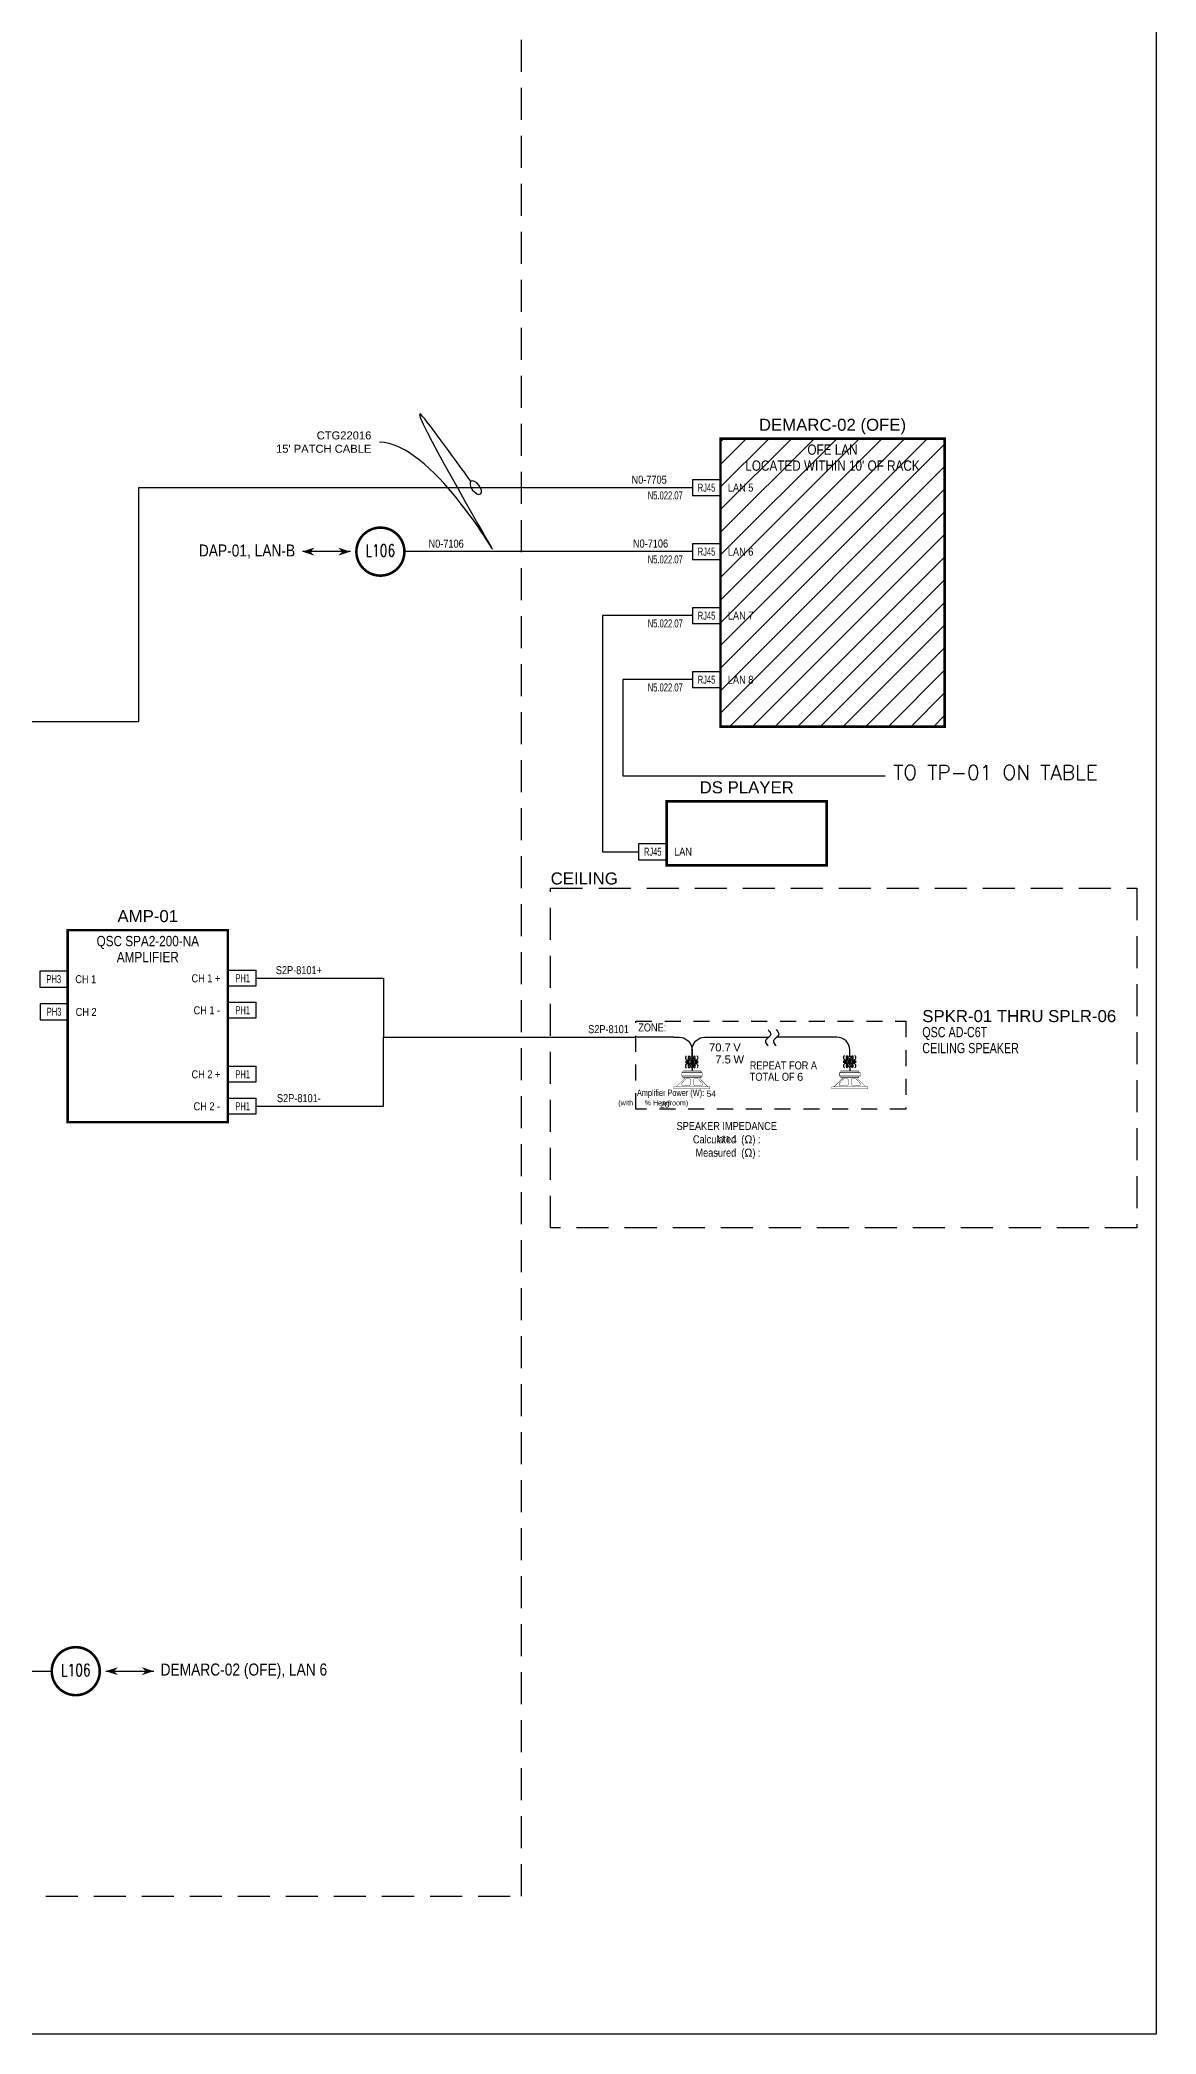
# Model space of a CAD drawing. Extents: x 0 to 120, y 0 to 39.
# Drawn here: x 27.98 to 36.7, y 0 to 15.58 of the extents above; entities that cross this region are included whole.
import ezdxf
from ezdxf import colors
from ezdxf.entities.mleader import LeaderData, LeaderLine
from ezdxf.enums import TextEntityAlignment as Align
from ezdxf.math import Vec2, Vec3

# ---------------------------------------------------------------- set-up
doc = ezdxf.new("R2010")
doc.units = 0
doc.header["$MEASUREMENT"] = 0
doc.linetypes.add('HIDDEN', pattern=[0.375, 0.25, -0.125])
doc.linetypes.add('HIDDEN2', pattern=[0.1875, 0.125, -0.0625])
doc.layers.get('0').update_dxf_attribs({"linetype": 'CONTINUOUS'})
doc.layers.get('DEFPOINTS').update_dxf_attribs({"linetype": 'CONTINUOUS'})
for name, color, linetype in [('AV-Func-AudL', 170, 'CONTINUOUS'), ('AV-Func-AudS', 190, 'CONTINUOUS'), ('AV-Func-Data', 212, 'CONTINUOUS'), ('AV-Func-DLAN', 214, 'CONTINUOUS'), ('AV-Func-DLAN @ 1', 214, 'CONTINUOUS'), ('CABLE-NUM', 7, 'CONTINUOUS'), ('Cable_Riser', 7, 'HIDDEN'), ('Con-Detail', 9, 'CONTINUOUS'), ('DEVICE-NUM', 7, 'CONTINUOUS'), ('TEXT-MEDIUM', 1, 'CONTINUOUS'), ('TEXT-SMALL', 7, 'CONTINUOUS')]:
    doc.layers.add(name, color=color, linetype=linetype)
doc.styles.add('Cable Number', font='ARIALN.TTF')
doc.styles.add('ConDetail', font='swisscl.ttf', dxfattribs={"width": 0.75, "height": 0.0625})
doc.styles.add('Connection Detail', font='swisscl.ttf')
doc.styles.add('DimText', font='romans.shx')
doc.styles.add('NARROW', font='ARIALN.TTF')
doc.styles.add('SIMPLEX', font='SIMPLEX')
doc.styles.get("Standard").update_dxf_attribs({"font": 'arial.ttf'})

# ---------------------------------------------------------------- blocks, each defined once
blk = doc.blocks.new('*U115')
at = {"linetype": 'HIDDEN2'}
blk.add_lwpolyline([(0, 0.125), (2.108, 0.125), (2.108, -0.563), (0, -0.563)], close=True, dxfattribs=at)
for points in [[(0.436, -0.146), (0.436, -0.146)], [(1.669, -0.144), (1.669, -0.144)], [(0.386, -0.187), (0.419, -0.187)], [(0.419, -0.199), (0.386, -0.199)], [(0.425, -0.187), (0.451, -0.187)], [(0.451, -0.199), (0.425, -0.199)], [(0.436, -0.24), (0.436, -0.24)], [(0.457, -0.187), (0.486, -0.187)], [(0.486, -0.199), (0.457, -0.199)], [(1.619, -0.185), (1.651, -0.185)], [(1.651, -0.197), (1.619, -0.197)], [(1.657, -0.185), (1.684, -0.185)], [(1.684, -0.197), (1.657, -0.197)], [(1.669, -0.238), (1.669, -0.238)], [(1.689, -0.185), (1.719, -0.185)], [(1.719, -0.197), (1.689, -0.197)]]:
    blk.add_lwpolyline(points)
at = {"linetype": 'Continuous', "const_width": 0.00281}
for points in [[(0.359, -0.277), (0.359, -0.303), (0.517, -0.303), (0.517, -0.277)], [(1.591, -0.277), (1.591, -0.303), (1.75, -0.303), (1.75, -0.277)], [(0.297, -0.387), (0.297, -0.404), (0.578, -0.404), (0.578, -0.387)], [(1.53, -0.387), (1.53, -0.404), (1.811, -0.404), (1.811, -0.387)]]:
    blk.add_lwpolyline(points, close=True, dxfattribs=at)
for points in [[(0.508, -0.277), (0.508, -0.264), (0.367, -0.264)], [(0.367, -0.264), (0.367, -0.277)], [(0.367, -0.303), (0.367, -0.316), (0.508, -0.316), (0.508, -0.303)], [(1.741, -0.277), (1.741, -0.264), (1.6, -0.264)], [(1.6, -0.264), (1.6, -0.277)], [(1.6, -0.303), (1.6, -0.316), (1.741, -0.316), (1.741, -0.303)], [(0.385, -0.316), (0.315, -0.387)], [(0.492, -0.316), (0.562, -0.387)], [(1.618, -0.316), (1.547, -0.387)], [(1.724, -0.316), (1.795, -0.387)]]:
    blk.add_lwpolyline(points, dxfattribs=at)
for points in [[(0.385, -0.329), (0.358, -0.359, 0.649129), (0.367, -0.378), (0.414, -0.378, 0.393479), (0.426, -0.368), (0.428, -0.337, 0.435257), (0.417, -0.325), (0.394, -0.325, 0.212762)], [(0.49, -0.329), (0.517, -0.359, -0.649129), (0.509, -0.378), (0.461, -0.378, -0.393479), (0.45, -0.368), (0.448, -0.337, -0.435257), (0.459, -0.325), (0.482, -0.325, -0.212762)], [(1.618, -0.329), (1.591, -0.359, 0.649129), (1.599, -0.378), (1.647, -0.378, 0.393479), (1.658, -0.368), (1.661, -0.337, 0.435257), (1.649, -0.325), (1.627, -0.325, 0.212762)], [(1.723, -0.329), (1.75, -0.359, -0.649129), (1.742, -0.378), (1.694, -0.378, -0.393479), (1.683, -0.368), (1.68, -0.337, -0.435257), (1.692, -0.325), (1.714, -0.325, -0.212762)]]:
    blk.add_lwpolyline(points, format="xyb", close=True, dxfattribs=at)
for centre, start, end in [((0.405, -0.161), 124.9845, 55.0005), ((0.426, -0.161), 124.9845, 55.0005), ((0.446, -0.161), 124.9845, 55.0005), ((0.467, -0.161), 124.9845, 55.0005), ((1.638, -0.159), 124.9845, 55.0005), ((1.659, -0.159), 124.9845, 55.0005), ((1.679, -0.159), 124.9845, 55.0005), ((1.7, -0.159), 124.9845, 55.0005), ((0.405, -0.225), 304.9995, 235.0155), ((0.426, -0.225), 304.9995, 235.0155), ((0.446, -0.225), 304.9995, 235.0155), ((0.467, -0.225), 304.9995, 235.0155), ((1.638, -0.223), 304.9995, 235.0155), ((1.659, -0.223), 304.9995, 235.0155), ((1.679, -0.223), 304.9995, 235.0155), ((1.7, -0.223), 304.9995, 235.0155)]:
    blk.add_arc(centre, 0.0179, start, end)
at = {"layer": 'AV-Func-AudS'}
for points in [[(0.297, 0), (0, 0)], [(1.032, 0.059), (1.039, 0.051), (1.045, 0.044), (1.049, 0.037), (1.052, 0.031), (1.053, 0.026), (1.053, 0.021), (1.051, 0.016), (1.048, 0.012), (1.044, 0.008), (1.04, 0.004), (1.036, 0), (1.032, -0.004), (1.028, -0.008), (1.024, -0.012), (1.02, -0.016), (1.016, -0.02), (1.013, -0.024), (1.012, -0.028), (1.011, -0.033), (1.013, -0.039), (1.015, -0.045), (1.019, -0.052), (1.025, -0.059), (1.032, -0.066)], [(1.095, 0.059), (1.102, 0.051), (1.107, 0.044), (1.111, 0.037), (1.114, 0.031), (1.115, 0.026), (1.115, 0.021), (1.113, 0.016), (1.11, 0.012), (1.106, 0.008), (1.102, 0.004), (1.098, 0), (1.095, -0.004), (1.091, -0.008), (1.087, -0.012), (1.083, -0.016), (1.079, -0.02), (1.076, -0.024), (1.074, -0.028), (1.074, -0.033), (1.075, -0.039), (1.078, -0.045), (1.082, -0.052), (1.087, -0.059), (1.095, -0.066)], [(0.438, -0.24), (0.438, -0.264)], [(1.67, -0.24), (1.67, -0.264)]]:
    blk.add_lwpolyline(points, dxfattribs=at)
for points in [[(0.297, 0), (0.338, 0, -0.414501), (0.438, -0.1), (0.438, -0.146)], [(1.67, -0.146), (1.67, -0.1, 0.414761), (1.57, 0), (1.098, 0)], [(0.438, -0.146), (0.438, -0.1, -0.41364), (0.538, 0), (1.036, 0)]]:
    blk.add_lwpolyline(points, format="xyb", dxfattribs=at)
for s, p in [('V', (0.76, -0.111)), ('W', (0.762, -0.205))]:
    blk.add_text(s, height=0.0625).set_placement(p)
at = {"insert": (0.018, 0.076), "char_height": 0.0625, "width": 0.32237, "attachment_point": 4, "style": 'NARROW'}
blk.add_mtext('ZONE:', dxfattribs=at)
at = {"insert": (0.889, -0.265), "char_height": 0.0625, "width": 1.4263, "attachment_point": 4, "line_spacing_factor": 0.85}
blk.add_mtext('{\\fArial Narrow|b0|i0|c0|p34;REPEAT FOR A  \\PTOTAL OF}', dxfattribs=at)
at = {"char_height": 0.0625}
for s, insert, width, attachment_point in [('{\\fArial Narrow|b0|i0|c0|p34;            \\H0.8x;  Amplifier Power (W):\\P\\H0.8x;(with      % Headroom)}', (0.135, -0.477), 0.81128, 5), ('{\\fArial Narrow|b0|i0|c0|p34;\\PSPEAKER IMPEDANCE\\PCalculated  (\\fSymbol|b0|i0|c2|p18;W\\fArial Narrow|b0|i0|c0|p34;) :\\P Measured  (\\fSymbol|b0|i0|c2|p18;W\\fArial Narrow|b0|i0|c0|p34;) :}', (0.709, -0.952), 1.32429, 8)]:
    blk.add_mtext(s, dxfattribs=dict(at, insert=insert, width=width, attachment_point=attachment_point))
at = {"style": 'NARROW'}
blk.add_attdef('ZONE', text='', height=0.0625, dxfattribs=at).set_placement((0.251, 0.075), align=Align.MIDDLE_LEFT)
for tag, height, p in [('WATT', 0.0625, (0.741, -0.205)), ('VOLT', 0.0625, (0.741, -0.111)), ('PAD', 0.0469, (0.261, -0.551))]:
    blk.add_attdef(tag, text='', height=height).set_placement(p, align=Align.RIGHT)
for tag, height, p in [('QTY', 0.0625, (1.258, -0.309)), ('MIMPED', 0.0469, (0.627, -0.901))]:
    blk.add_attdef(tag, text='', height=height).set_placement(p, align=Align.MIDDLE_LEFT)
for tag, p in [('AMP_POWER_MULTIPLE', (0.552, -0.465)), ('IMPED_CALC_HIGH_MULTIPLE', (0.627, -0.816))]:
    blk.add_attdef(tag, p, '', height=0.0469)
at = {"layer": 'TEXT-MEDIUM'}
blk.add_attdef('DEVICE', text='', height=0.0938, dxfattribs=at).set_placement((2.236, 0.165), align=Align.MIDDLE_LEFT)
at = {"layer": 'TEXT-SMALL', "width": 0.75}
for tag, p in [('MODEL', (2.236, 0.04)), ('DESC', (2.236, -0.085))]:
    blk.add_attdef(tag, text='', height=0.08, dxfattribs=at).set_placement(p, align=Align.MIDDLE_LEFT)
blk = doc.blocks.new('*U116')
at = {"const_width": 0.02}
blk.add_lwpolyline([(0, 0.382), (1.25, 0.382), (1.25, -1.118), (0, -1.118)], close=True, dxfattribs=at)
for p in [(1.25, 0.007), (1.25, -0.243), (1.25, -0.493), (1.25, -0.743), (1.25, -0.993)]:
    blk.add_point(p)
at = {"layer": 'DEFPOINTS'}
for p in [(0, 0), (0, -0.25), (0, -0.5), (0, -0.75), (0, -1)]:
    blk.add_point(p, dxfattribs=at)
blk.add_attdef('DEVICE', text='', height=0.0938).set_placement((0.625, 0.444), align=Align.CENTER)
at = {"style": 'NARROW'}
for tag, p in [('MODEL', (0.625, 0.257)), ('DESC', (0.625, 0.132))]:
    blk.add_attdef(tag, text='', height=0.08, dxfattribs=at).set_placement(p, align=Align.CENTER)
for tag, p in [('INPUT1', (0.062, 0.007)), ('INPUT2', (0.062, -0.243)), ('INPUT3', (0.062, -0.493)), ('INPUT4', (0.062, -0.743)), ('INPUT5', (0.062, -0.993))]:
    blk.add_attdef(tag, text='', height=0.0625, dxfattribs=at).set_placement(p, align=Align.MIDDLE_LEFT)
for tag, p in [('OUTPUT1', (1.187, 0.007)), ('OUTPUT2', (1.187, -0.243)), ('OUTPUT3', (1.187, -0.493)), ('OUTPUT4', (1.187, -0.743)), ('OUTPUT5', (1.187, -0.993))]:
    blk.add_attdef(tag, text='', height=0.0625, dxfattribs=at).set_placement(p, align=Align.MIDDLE_RIGHT)
blk = doc.blocks.new('Connector V5')
for p, q in [((0, 0.062), (-0.219, 0.062)), ((-0.219, 0.031), (-0.219, -0.031)), ((-0.031, 0.062), (-0.188, 0.062)), ((0, -0.031), (0, 0.031)), ((-0.219, -0.062), (0, -0.062)), ((-0.188, -0.062), (-0.031, -0.062))]:
    blk.add_line(p, q)
for points in [[(-0.219, 0.062), (-0.219, -0.062)], [(0, 0.062), (0, -0.062)]]:
    blk.add_lwpolyline(points)
at = {"style": 'Connection Detail', "width": 0.75}
blk.add_attdef('CONNECTOR', text='', height=0.0625, dxfattribs=at).set_placement((-0.109, 0), align=Align.MIDDLE_CENTER)
at = {"layer": 'Con-Detail', "style": 'ConDetail', "width": 0.716609}
blk.add_attdef('CON-DETAIL', text='', height=0.0625, dxfattribs=at).set_placement((-0.569, -0.092), (-0.294, -0.092), align=Align.FIT)
at = {"layer": 'DEVICE-NUM', "style": 'NARROW'}
blk.add_attdef('DEVICE', text='', height=0.0625, dxfattribs=at).set_placement((0.062, 0.031), align=Align.TOP_LEFT)
blk = doc.blocks.new('*U37')
for p, q in [((0, 0.062), (0.219, 0.062)), ((0, -0.031), (0, 0.031)), ((0.031, 0.062), (0.188, 0.062)), ((0.219, 0.031), (0.219, -0.031)), ((0.219, -0.062), (0, -0.062)), ((0.188, -0.062), (0.031, -0.062))]:
    blk.add_line(p, q)
for points in [[(0, 0.062), (0, -0.062)], [(0.219, 0.062), (0.219, -0.062)]]:
    blk.add_lwpolyline(points)
at = {"style": 'Connection Detail', "width": 0.75}
blk.add_attdef('CONNECTOR', text='', height=0.0625, dxfattribs=at).set_placement((0.106, 0), align=Align.MIDDLE_CENTER)
at = {"layer": 'Con-Detail', "style": 'ConDetail', "width": 0.716609}
blk.add_attdef('CON-DETAIL', text='', height=0.0625, dxfattribs=at).set_placement((0.294, -0.092), (0.569, -0.092), align=Align.FIT)
at = {"layer": 'DEVICE-NUM', "style": 'NARROW'}
blk.add_attdef('DEVICE', text='', height=0.0625, dxfattribs=at).set_placement((-0.062, 0.031), align=Align.TOP_RIGHT)
blk = doc.blocks.new('*U117')
at = {"const_width": 0.02}
blk.add_lwpolyline([(0, 0.382), (1.75, 0.382), (1.75, -1.868), (0, -1.868)], close=True, dxfattribs=at)
for p in [(1.75, 0), (1.75, -0.25), (1.75, -0.5), (1.75, -0.75), (1.75, -1), (1.75, -1.25), (1.75, -1.5), (1.75, -1.75)]:
    blk.add_point(p)
at = {"layer": 'DEFPOINTS'}
for p in [(0, 0), (0, -0.25), (0, -0.5), (0, -0.75), (0, -1), (0, -1.25), (0, -1.5), (0, -1.75)]:
    blk.add_point(p, dxfattribs=at)
blk.add_attdef('DEVICE', text='', height=0.0938).set_placement((0.875, 0.444), align=Align.CENTER)
at = {"style": 'NARROW'}
for tag, p in [('MODEL', (0.875, 0.257)), ('DESC', (0.875, 0.132))]:
    blk.add_attdef(tag, text='', height=0.08, dxfattribs=at).set_placement(p, align=Align.CENTER)
for tag, p in [('INPUT1', (0.062, 0.007)), ('INPUT2', (0.062, -0.243)), ('INPUT3', (0.062, -0.493)), ('INPUT4', (0.062, -0.743)), ('INPUT5', (0.062, -0.993)), ('INPUT6', (0.062, -1.243)), ('INPUT7', (0.062, -1.493)), ('INPUT8', (0.062, -1.743))]:
    blk.add_attdef(tag, text='', height=0.0625, dxfattribs=at).set_placement(p, align=Align.MIDDLE_LEFT)
for tag, p in [('OUTPUT1', (1.687, 0.007)), ('OUTPUT2', (1.687, -0.243)), ('OUTPUT3', (1.687, -0.493)), ('OUTPUT4', (1.687, -0.743)), ('OUTPUT5', (1.687, -0.993)), ('OUTPUT6', (1.687, -1.243)), ('OUTPUT7', (1.687, -1.493)), ('OUTPUT8', (1.687, -1.743))]:
    blk.add_attdef(tag, text='', height=0.0625, dxfattribs=at).set_placement(p, align=Align.MIDDLE_RIGHT)
blk = doc.blocks.new('*U113')
at = {"layer": 'CABLE-NUM', "style": 'Cable Number'}
blk.add_attdef('CABLE-NUM', text='', height=0.0625, dxfattribs=at).set_placement((-0.328, 0.063), align=Align.MIDDLE_CENTER)
blk = doc.blocks.new('*U112')
at = {"layer": 'CABLE-NUM', "style": 'Cable Number'}
blk.add_attdef('CABLE-NUM', text='', height=0.0625, dxfattribs=at).set_placement((0.336, 0.063), align=Align.MIDDLE_CENTER)
blk = doc.blocks.new('*U149')
at = {"layer": 'CABLE-NUM', "style": 'Cable Number'}
blk.add_attdef('CABLE-NUM', text='', height=0.0625, dxfattribs=at).set_placement((-0.219, 0.063), align=Align.MIDDLE_CENTER)
blk = doc.blocks.new('ARROW-L')
for points in [[(-0.094, 0.031), (-0.065, 0), (0, 0)], [(-0.094, -0.031), (-0.065, 0), (0, 0)]]:
    blk.add_solid(points)
blk = doc.blocks.new('*U104')
at = {"const_width": 0.02}
blk.add_lwpolyline([(0, 0, 1), (0.375, 0, 1)], format="xyb", close=True, dxfattribs=at)
at = {"layer": 'TEXT-MEDIUM'}
blk.add_lwpolyline([(0.422, 0), (0.797, 0)], dxfattribs=at)
at = {"layer": 'TEXT-MEDIUM', "rotation": 180.0132590506955}
blk.add_blockref('ARROW-L', (0.422, 0), dxfattribs=at)
at = {"layer": 'TEXT-MEDIUM', "xscale": -1, "rotation": 179.9867409493044}
blk.add_blockref('ARROW-L', (0.797, 0), dxfattribs=at)
at = {"layer": 'TEXT-MEDIUM', "style": 'SIMPLEX', "width": 0.75}
blk.add_attdef('JUMPER', text='', height=0.0938, dxfattribs=at).set_placement((0.188, -0.066), align=Align.BOTTOM_CENTER)
at = {"layer": 'TEXT-MEDIUM', "style": 'NARROW'}
blk.add_attdef('DESC', text='', height=0.0938, dxfattribs=at).set_placement((0.858, 0), align=Align.MIDDLE_LEFT)
blk = doc.blocks.new('Cable Number V1')
at = {"layer": 'CABLE-NUM', "style": 'Cable Number'}
blk.add_attdef('CABLE-NUM', text='', height=0.0625, dxfattribs=at).set_placement((-0.328, 0.063), align=Align.MIDDLE_CENTER)
blk = doc.blocks.new('*U44')
at = {"layer": 'CABLE-NUM', "style": 'Cable Number'}
blk.add_attdef('CABLE-NUM', text='', height=0.0625, dxfattribs=at).set_placement((0.336, 0.063), align=Align.MIDDLE_CENTER)
blk = doc.blocks.new('*U105')
at = {"const_width": 0.02}
blk.add_lwpolyline([(0, 0, -1), (-0.375, 0, -1)], format="xyb", close=True, dxfattribs=at)
at = {"layer": 'TEXT-MEDIUM'}
blk.add_lwpolyline([(-0.422, 0), (-0.797, 0)], dxfattribs=at)
at = {"layer": 'TEXT-MEDIUM', "rotation": 180.0132590506956}
blk.add_blockref('ARROW-L', (-0.797, 0), dxfattribs=at)
at = {"layer": 'TEXT-MEDIUM', "xscale": -1, "rotation": 179.9867409493045}
blk.add_blockref('ARROW-L', (-0.422, 0), dxfattribs=at)
at = {"layer": 'TEXT-MEDIUM', "style": 'NARROW'}
blk.add_attdef('DESC', text='', height=0.0938, dxfattribs=at).set_placement((-0.858, 0), align=Align.MIDDLE_RIGHT)
at = {"layer": 'TEXT-MEDIUM', "style": 'SIMPLEX', "width": 0.75}
blk.add_attdef('JUMPER', text='', height=0.0938, dxfattribs=at).set_placement((-0.188, -0.066), align=Align.BOTTOM_CENTER)
blk = doc.blocks.new('ellipse')
at = {"color": 0, "extrusion": (0, 0, -1)}
blk.add_ellipse((0, 0), major_axis=(1, 0), ratio=0.5, dxfattribs=at)
blk = doc.blocks.new('*U118')
at = {"const_width": 0.02}
blk.add_lwpolyline([(0, 0.382), (1.25, 0.382), (1.25, -0.118), (0, -0.118)], close=True, dxfattribs=at)
blk.add_point((1.25, 0))
at = {"layer": 'DEFPOINTS'}
blk.add_point((0, 0), dxfattribs=at)
blk.add_attdef('DEVICE', text='', height=0.0938).set_placement((0.625, 0.444), align=Align.CENTER)
at = {"style": 'NARROW'}
for tag, p in [('MODEL', (0.625, 0.257)), ('DESC', (0.625, 0.132))]:
    blk.add_attdef(tag, text='', height=0.08, dxfattribs=at).set_placement(p, align=Align.CENTER)
blk.add_attdef('INPUT1', text='', height=0.0625, dxfattribs=at).set_placement((0.062, 0.007), align=Align.MIDDLE_LEFT)
blk.add_attdef('OUTPUT1', text='', height=0.0625, dxfattribs=at).set_placement((1.187, 0.007), align=Align.MIDDLE_RIGHT)
blk = doc.blocks.new('*U60')
for p, q in [((0, 0.062), (-0.219, 0.062)), ((-0.031, 0.062), (-0.188, 0.062)), ((-0.219, -0.063), (0, -0.063)), ((-0.188, -0.063), (-0.031, -0.063))]:
    blk.add_line(p, q)
for points in [[(-0.219, 0.062), (-0.219, -0.063)], [(0, 0.062), (0, -0.063)]]:
    blk.add_lwpolyline(points)
at = {"style": 'DimText'}
blk.add_text('KMM V1.0 (C)', height=9.999999999999999e-52, dxfattribs=at).set_placement((-0.219, 0.062))
at = {"style": 'Connection Detail', "width": 0.75}
blk.add_attdef('CONNECTOR', text='', height=0.0625, dxfattribs=at).set_placement((-0.109, 0), align=Align.MIDDLE_CENTER)
at = {"style": 'Connection Detail'}
blk.add_attdef('CON-DETAIL', text='', height=0.0625, dxfattribs=at).set_placement((-0.281, -0.116), align=Align.TOP_RIGHT)
at = {"layer": 'CABLE-NUM', "style": 'NARROW'}
blk.add_attdef('DEVICE', text='', height=0.0625, dxfattribs=at).set_placement((0.062, 0.031), align=Align.TOP_LEFT)

msp = doc.modelspace()

# ---------------------------------------------------------------- hatches: boundary and pattern name
h = msp.add_hatch()
h.set_pattern_fill('ANSI31', color=256)
h.paths.add_polyline_path([(35.048, 12.462), (33.298, 12.462), (33.298, 10.212), (35.048, 10.212)])
h.paths.add_polyline_path([(33.472, 12.19), (34.875, 12.19), (34.875, 12.314), (33.472, 12.314)], flags=24)
h.paths.add_polyline_path([(33.957, 12.315), (34.39, 12.315), (34.39, 12.439), (33.957, 12.439)], flags=24)
h.paths.add_polyline_path([(33.34, 12.015), (33.57, 12.015), (33.57, 12.145), (33.34, 12.145)], flags=24)
h.paths.add_polyline_path([(33.34, 11.514), (33.57, 11.514), (33.57, 11.645), (33.34, 11.645)], flags=24)
h.paths.add_polyline_path([(33.34, 11.015), (33.57, 11.015), (33.57, 11.145), (33.34, 11.145)], flags=24)
h.paths.add_polyline_path([(33.34, 10.514), (33.57, 10.514), (33.57, 10.645), (33.34, 10.645)], flags=24)

# ---------------------------------------------------------------- linework, layer by layer
at = {"layer": 'AV-Func-AudS'}
for points in [[(29.67, 8.248), (30.667, 8.248), (30.667, 7.787), (32.638, 7.787)], [(29.67, 7.248), (30.667, 7.248), (30.667, 7.787)]]:
    msp.add_lwpolyline(points, dxfattribs=at)
at = {"layer": 'AV-Func-Data'}
msp.add_lwpolyline([(26.565, 10.252), (28.757, 10.252), (28.757, 12.08), (33.08, 12.08)], dxfattribs=at)
at = {"layer": 'AV-Func-DLAN'}
for p, q in [((33.08, 11.08), (32.377, 11.08)), ((32.377, 11.08), (32.377, 9.236)), ((33.08, 10.58), (32.535, 10.58)), ((32.535, 10.58), (32.535, 9.828)), ((32.535, 9.828), (34.583, 9.828)), ((32.377, 9.236), (32.659, 9.236))]:
    msp.add_line(p, q, dxfattribs=at)
for points in [[(33.08, 11.58), (30.83, 11.58)], [(26.576, 2.835), (28.076, 2.835)]]:
    msp.add_lwpolyline(points, dxfattribs=at)
at = {"layer": 'Cable_Riser'}
for points in [[(25.096, 15.705), (25.096, 24.571), (19.38, 24.571), (19.38, 6.709), (8.53, 6.709), (8.53, 1.077), (31.745, 1.077), (31.745, 15.705), (25.181, 15.705)], [(31.972, 8.952), (36.55, 8.952), (36.55, 6.297), (31.972, 6.297), (31.972, 8.952)]]:
    msp.add_lwpolyline(points, close=True, dxfattribs=at)
at = {"layer": 'DEFPOINTS'}
msp.add_lwpolyline([(0, 29.3), (36.7, 29.3), (36.7, 0), (0, 0)], close=True, dxfattribs=at)

# ---------------------------------------------------------------- block references
ref = msp.add_blockref('*U117', (33.298, 12.08))
ref.add_attrib('DEVICE', 'DEMARC-02 (OFE)', dxfattribs={"height": 0.09375}).set_placement((34.173, 12.524), align=Align.CENTER)
ref.add_attrib('MODEL', 'OFE LAN', dxfattribs={"height": 0.08, "style": 'NARROW'}).set_placement((34.173, 12.337), align=Align.CENTER)
ref.add_attrib('DESC', "LOCATED WITHIN 10' OF RACK", dxfattribs={"height": 0.08, "style": 'NARROW'}).set_placement((34.173, 12.212), align=Align.CENTER)
ref = msp.add_blockref('*U118', (32.878, 9.248))
ref.add_attrib('DEVICE', 'DS PLAYER', dxfattribs={"height": 0.0938}).set_placement((33.503, 9.692), align=Align.CENTER)
ref = msp.add_blockref('*U116', (28.201, 8.241))
ref.add_attrib('DEVICE', 'AMP-01', dxfattribs={"height": 0.0938}).set_placement((28.826, 8.686), align=Align.CENTER)
ref.add_attrib('MODEL', 'QSC SPA2-200-NA', dxfattribs={"height": 0.08, "style": 'NARROW'}).set_placement((28.826, 8.498), align=Align.CENTER)
ref.add_attrib('DESC', 'AMPLIFIER', dxfattribs={"height": 0.08, "style": 'NARROW'}).set_placement((28.826, 8.373), align=Align.CENTER)
msp.add_blockref('*U115', (32.638, 7.787)).add_auto_attribs({'DEVICE': 'SPKR-01 THRU SPLR-06', 'MODEL': 'QSC AD-C6T', 'DESC': 'CEILING SPEAKER', 'QTY': '6', 'VOLT': '70.7', 'WATT': '7.5', 'PAD': '20', 'MIMPED': '-', 'AMP_POWER_MULTIPLE': '54', 'IMPED_CALC_HIGH_MULTIPLE': '111.1'})
at = {"layer": 'AV-Func-AudL'}
ref = msp.add_blockref('Connector V5', (28.201, 8.241), dxfattribs=at)
ref.add_attrib('CONNECTOR', 'PH3', dxfattribs={"layer": '0', "height": 0.0625, "style": 'Connection Detail', "width": 0.75}).set_placement((28.092, 8.241), align=Align.MIDDLE_CENTER)
ref.add_attrib('DEVICE_001', 'CH 1', (28.26, 8.209), dxfattribs={"layer": 'DEVICE-NUM', "height": 0.0625, "style": 'NARROW'})
ref = msp.add_blockref('Connector V5', (28.204, 7.986), dxfattribs=at)
ref.add_attrib('CONNECTOR', 'PH3', dxfattribs={"layer": '0', "height": 0.0625, "style": 'Connection Detail', "width": 0.75}).set_placement((28.094, 7.986), align=Align.MIDDLE_CENTER)
ref.add_attrib('DEVICE_001', 'CH 2', (28.263, 7.953), dxfattribs={"layer": 'DEVICE-NUM', "height": 0.0625, "style": 'NARROW'})
at = {"layer": 'AV-Func-AudS'}
ref = msp.add_blockref('*U37', (29.451, 8.248), dxfattribs=at)
ref.add_attrib('CONNECTOR', 'PH1', dxfattribs={"layer": '0', "height": 0.0625, "style": 'Connection Detail', "width": 0.75}).set_placement((29.567, 8.248), align=Align.MIDDLE_CENTER)
ref.add_attrib('DEVICE_001', 'CH 1 +', (29.168, 8.216), dxfattribs={"layer": 'DEVICE-NUM', "height": 0.0625, "style": 'NARROW'})
ref = msp.add_blockref('*U37', (29.451, 7.998), dxfattribs=at)
ref.add_attrib('CONNECTOR', 'PH1', dxfattribs={"layer": '0', "height": 0.0625, "style": 'Connection Detail', "width": 0.75}).set_placement((29.567, 7.998), align=Align.MIDDLE_CENTER)
ref.add_attrib('DEVICE_001', 'CH 1 -', (29.184, 7.966), dxfattribs={"layer": 'DEVICE-NUM', "height": 0.0625, "style": 'NARROW'})
ref = msp.add_blockref('*U37', (29.451, 7.498), dxfattribs=at)
ref.add_attrib('CONNECTOR', 'PH1', dxfattribs={"layer": '0', "height": 0.0625, "style": 'Connection Detail', "width": 0.75}).set_placement((29.567, 7.498), align=Align.MIDDLE_CENTER)
ref.add_attrib('DEVICE_001', 'CH 2 +', (29.168, 7.466), dxfattribs={"layer": 'DEVICE-NUM', "height": 0.0625, "style": 'NARROW'})
ref = msp.add_blockref('*U37', (29.451, 7.248), dxfattribs=at)
ref.add_attrib('CONNECTOR', 'PH1', dxfattribs={"layer": '0', "height": 0.0625, "style": 'Connection Detail', "width": 0.75}).set_placement((29.567, 7.248), align=Align.MIDDLE_CENTER)
ref.add_attrib('DEVICE_001', 'CH 2 -', (29.184, 7.216), dxfattribs={"layer": 'DEVICE-NUM', "height": 0.0625, "style": 'NARROW'})
at = {"layer": 'AV-Func-DLAN'}
ref = msp.add_blockref('Connector V5', (33.298, 12.08), dxfattribs=at)
ref.add_attrib('CONNECTOR', 'RJ45', dxfattribs={"layer": '0', "height": 0.0625, "style": 'Connection Detail', "width": 0.75}).set_placement((33.189, 12.08), align=Align.MIDDLE_CENTER)
ref.add_attrib('DEVICE_001', 'LAN 5', (33.356, 12.049), dxfattribs={"layer": 'DEVICE-NUM', "height": 0.0625, "style": 'NARROW'})
ref.add_attrib('CON-DETAIL', 'N5.022.07', dxfattribs={"layer": 'Con-Detail', "height": 0.0625, "style": 'ConDetail', "width": 0.856288}).set_placement((32.73, 11.988), (33.004, 11.988), align=Align.FIT)
ref = msp.add_blockref('Connector V5', (33.298, 11.58), dxfattribs=at)
ref.add_attrib('CONNECTOR', 'RJ45', dxfattribs={"layer": '0', "height": 0.0625, "style": 'Connection Detail', "width": 0.75}).set_placement((33.189, 11.58), align=Align.MIDDLE_CENTER)
ref.add_attrib('DEVICE_001', 'LAN 6', (33.356, 11.548), dxfattribs={"layer": 'DEVICE-NUM', "height": 0.0625, "style": 'NARROW'})
ref.add_attrib('CON-DETAIL', 'N5.022.07', dxfattribs={"layer": 'Con-Detail', "height": 0.0625, "style": 'ConDetail', "width": 0.856288}).set_placement((32.73, 11.488), (33.004, 11.488), align=Align.FIT)
ref = msp.add_blockref('Connector V5', (33.298, 11.08), dxfattribs=at)
ref.add_attrib('CONNECTOR', 'RJ45', dxfattribs={"layer": '0', "height": 0.0625, "style": 'Connection Detail', "width": 0.75}).set_placement((33.189, 11.08), align=Align.MIDDLE_CENTER)
ref.add_attrib('DEVICE_001', 'LAN 7', (33.356, 11.049), dxfattribs={"layer": 'DEVICE-NUM', "height": 0.0625, "style": 'NARROW'})
ref.add_attrib('CON-DETAIL', 'N5.022.07', dxfattribs={"layer": 'Con-Detail', "height": 0.0625, "style": 'ConDetail', "width": 0.856288}).set_placement((32.73, 10.988), (33.004, 10.988), align=Align.FIT)
ref = msp.add_blockref('Connector V5', (33.298, 10.58), dxfattribs=at)
ref.add_attrib('CONNECTOR', 'RJ45', dxfattribs={"layer": '0', "height": 0.0625, "style": 'Connection Detail', "width": 0.75}).set_placement((33.189, 10.58), align=Align.MIDDLE_CENTER)
ref.add_attrib('DEVICE_001', 'LAN 8', (33.356, 10.548), dxfattribs={"layer": 'DEVICE-NUM', "height": 0.0625, "style": 'NARROW'})
ref.add_attrib('CON-DETAIL', 'N5.022.07', dxfattribs={"layer": 'Con-Detail', "height": 0.0625, "style": 'ConDetail', "width": 0.856288}).set_placement((32.73, 10.488), (33.004, 10.488), align=Align.FIT)
at = {"layer": 'AV-Func-DLAN', "color": 242, "true_color": 0xcd2027}
ref = msp.add_blockref('*U60', (32.878, 9.236), dxfattribs=at)
ref.add_attrib('CONNECTOR', 'RJ45', dxfattribs={"layer": '0', "height": 0.0625, "style": 'Connection Detail', "width": 0.75}).set_placement((32.769, 9.236), align=Align.MIDDLE_CENTER)
ref.add_attrib('DEVICE_001', 'LAN', (32.936, 9.205), dxfattribs={"layer": 'CABLE-NUM', "height": 0.0625, "style": 'NARROW'})
at = {"layer": 'AV-Func-DLAN @ 1'}
ref = msp.add_blockref('*U105', (30.83, 11.58), dxfattribs=at)
ref.add_attrib('JUMPER', 'L106', dxfattribs={"layer": 'TEXT-MEDIUM', "height": 0.0938, "style": 'SIMPLEX', "width": 0.75}).set_placement((30.642, 11.514), align=Align.BOTTOM_CENTER)
ref.add_attrib('DESC_001', 'DAP-01, LAN-B', (29.225, 11.542), dxfattribs={"layer": 'TEXT-MEDIUM', "height": 0.09375, "style": 'NARROW'})
ref = msp.add_blockref('*U104', (28.076, 2.835), dxfattribs=at)
ref.add_attrib('JUMPER', 'L106', dxfattribs={"layer": 'TEXT-MEDIUM', "height": 0.0938, "style": 'SIMPLEX', "width": 0.75}).set_placement((28.264, 2.769), align=Align.BOTTOM_CENTER)
ref.add_attrib('DESC_001', 'DEMARC-02 (OFE), LAN 6', (28.926, 2.801), dxfattribs={"layer": 'TEXT-MEDIUM', "height": 0.09375, "style": 'NARROW'})
at = {"layer": 'CABLE-NUM'}
ref = msp.add_blockref('*U113', (33.08, 12.08), dxfattribs=at)
ref.add_attrib('CABLE-NUM', 'N0-7705', dxfattribs={"height": 0.0625, "style": 'Cable Number'}).set_placement((32.741, 12.142), align=Align.MIDDLE_CENTER)
ref = msp.add_blockref('*U44', (30.83, 11.58), dxfattribs=at)
ref.add_attrib('CABLE-NUM', 'N0-7106', dxfattribs={"height": 0.0625, "style": 'Cable Number'}).set_placement((31.156, 11.642), align=Align.MIDDLE_CENTER)
msp.add_blockref('Cable Number V1', (33.08, 11.58), dxfattribs=at).add_auto_attribs({'CABLE-NUM': 'N0-7106'})
ref = msp.add_blockref('*U112', (29.67, 8.248), dxfattribs=at)
ref.add_attrib('CABLE-NUM', 'S2P-8101+', dxfattribs={"height": 0.0625, "style": 'Cable Number'}).set_placement((30.006, 8.311), align=Align.MIDDLE_CENTER)
ref = msp.add_blockref('*U149', (32.638, 7.787), dxfattribs=at)
ref.add_attrib('CABLE-NUM', 'S2P-8101', dxfattribs={"height": 0.0625, "style": 'Cable Number'}).set_placement((32.424, 7.85), align=Align.MIDDLE_CENTER)
ref = msp.add_blockref('*U112', (29.67, 7.248), dxfattribs=at)
ref.add_attrib('CABLE-NUM', 'S2P-8101-', dxfattribs={"height": 0.0625, "style": 'Cable Number'}).set_placement((30.006, 7.311), align=Align.MIDDLE_CENTER)

# ---------------------------------------------------------------- texts
msp.add_text('CEILING', height=0.0938).set_placement((31.972, 8.952), align=Align.BOTTOM_LEFT)
at = {"insert": (34.647, 9.913), "char_height": 0.115, "attachment_point": 1, "style": 'DimText'}
msp.add_mtext_dynamic_manual_height_columns('TO TP-01 ON TABLE', width=2.00248, gutter_width=0.312, heights=[0], dxfattribs=at)

# ---------------------------------------------------------------- leaders
ml = msp.add_multileader_mtext('Standard')
ml.set_content("CTG22016\\P15' PATCH CABLE", color=256)
ml.set_leader_properties()
ml.set_arrow_properties(name='ellipse')
ml.build(insert=Vec2(0, 0))
ml.multileader.update_dxf_attribs({"leader_type": 2, "text_left_attachment_type": 2, "text_right_attachment_type": 2, "dogleg_length": 0.36, "arrow_head_size": 0.0625})
ctx = ml.context
ctx.base_point, ctx.char_height, ctx.arrow_head_size, ctx.landing_gap_size, ctx.plane_origin = Vec3(29.779, 12.434), 0.0625, 0.0625, 0.0625, Vec3(31.387, 12.08)
ctx.left_attachment, ctx.right_attachment, ctx.text_align_type = 2, 2, 2
notes = []
notes.append((ctx, [(0, (1, 1, 0), (30.995, 12.434), (-1, 0), 0.36, [(1, [(31.387, 12.08), (30.951, 12.656), (31.515, 11.603)], 0, [])])]))
ctx.mtext.insert, ctx.mtext.alignment, ctx.mtext.flow_direction = Vec3(30.572, 12.519), 3, 5
for ctx, leaders in notes:
    for number, flags, end, landing, length, lines in leaders:
        leader = LeaderData()
        leader.index, (leader.has_last_leader_line, leader.has_dogleg_vector, leader.attachment_direction) = number, flags
        leader.last_leader_point, leader.dogleg_vector, leader.dogleg_length = Vec3(end), Vec3(landing), length
        for number, points, colour, breaks in lines:
            line = LeaderLine()
            line.index, line.vertices, line.color, line.breaks = number, Vec3.list(points), colors.encode_raw_color(colour), breaks
            leader.lines.append(line)
        ctx.leaders.append(leader)

doc.saveas('drawing.dxf')
